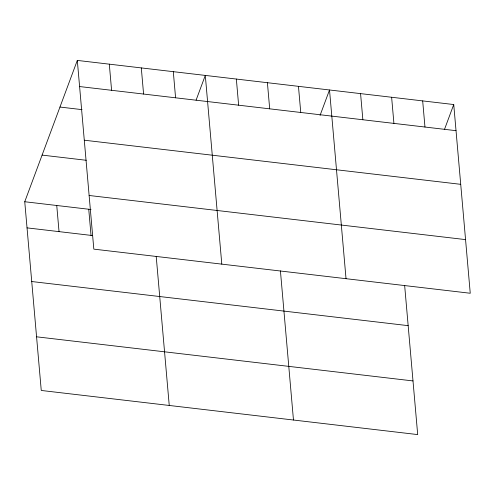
<?xml version="1.0" encoding="UTF-8"?>
<svg xmlns="http://www.w3.org/2000/svg" width="495" height="495" viewBox="0 0 495 495"><rect width="100%" height="100%" fill="white"/><g stroke="black" fill="none" stroke-linecap="round" stroke-linejoin="round"><path stroke-width="0.74" d="M404.644 285.417L417.693 434.585L41.258 390.462L24.75 201.743L77.307 60.415L453.742 104.538L470.25 293.257L93.821 249.133L77.307 60.415M196.094 100.151L205.295 75.413L221.803 264.138M320.055 115.415L329.515 89.979L346.03 278.697M444.541 129.269L453.742 104.538M79.596 86.551L456.025 130.674M59.963 107.05L82.059 109.642M84.286 140.203L460.721 184.326M42.094 155.102L86.279 160.281M89.125 195.482L465.554 239.605M24.75 201.743L91.031 209.509M27.039 227.873L92.553 235.558M31.73 281.531L408.165 325.654M36.568 336.81L412.997 380.933M422.68 100.9L424.97 127.036M391.625 97.255L393.915 123.391M360.57 93.617L362.86 119.753M298.46 86.334L300.75 112.47M267.405 82.696L269.695 108.832M280.418 270.852L293.473 420.026M236.35 79.058L238.633 105.194M173.299 71.664L175.583 97.8M141.298 67.914L143.587 94.05M156.197 256.292L169.247 405.467M109.302 64.164L111.592 90.3M88.741 209.243L91.031 235.379M56.746 205.493L59.035 231.629"/></g></svg>
